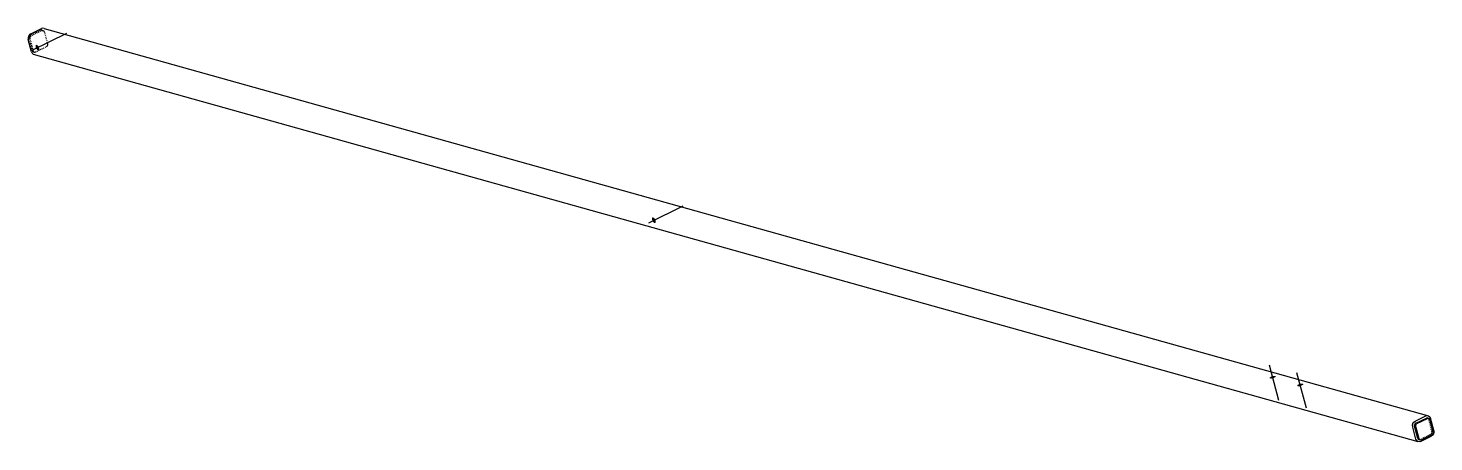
# Model space of a CAD drawing. Header units: millimetres. Extents: x 5 to 28334, y 5 to 939.
# Drawn here: x 25194 to 28334, y 14 to 939 of the extents above; entities that cross this region are included whole.
import ezdxf

# ---------------------------------------------------------------- set-up
doc = ezdxf.new("R2010")
doc.units = ezdxf.units.MM
doc.linetypes.add('DXK_LINE_DOT2', pattern=[3.9198, 1.9599, -1.9599])
doc.layers.add('STÅL', color=7, linetype='Continuous')

msp = doc.modelspace()

# ---------------------------------------------------------------- hatches: boundary and pattern name
at = {"layer": 'STÅL', "linetype": 'Continuous'}
for points in [[(25218, 896.5), (25218.6, 895.2), (25219, 893.8), (25219.2, 892.5), (25219.3, 891.3), (25219.2, 890.3), (25218.9, 889.5), (25218.4, 888.9), (25217.8, 888.6), (25217.1, 888.6), (25216.2, 888.9), (25215.4, 889.4), (25214.5, 890.2), (25213.6, 891.2), (25212.8, 892.3), (25212.1, 893.6), (25211.5, 894.9), (25211.1, 896.3), (25210.8, 897.6), (25210.8, 898.7), (25210.9, 899.8), (25211.2, 900.6), (25211.7, 901.1), (25212.3, 901.4), (25213, 901.5), (25213.8, 901.2), (25214.7, 900.7), (25215.6, 899.9), (25216.5, 898.9), (25217.3, 897.8)], [(26594.7, 511), (26595.2, 509.7), (26595.7, 508.3), (26595.9, 507.1), (26596, 505.9), (26595.9, 504.9), (26595.6, 504), (26595.1, 503.5), (26594.5, 503.2), (26593.7, 503.1), (26592.9, 503.4), (26592, 503.9), (26591.1, 504.7), (26590.3, 505.7), (26589.5, 506.8), (26588.8, 508.1), (26588.2, 509.5), (26587.8, 510.8), (26587.5, 512.1), (26587.5, 513.3), (26587.6, 514.3), (26587.9, 515.1), (26588.3, 515.7), (26589, 516), (26589.7, 516), (26590.5, 515.7), (26591.4, 515.2), (26592.3, 514.4), (26593.2, 513.5), (26594, 512.3)], [(27974.3, 156.6), (27972.9, 156.2), (27971.5, 156), (27970.3, 155.9), (27969.1, 156), (27968.2, 156.1), (27967.5, 156.4), (27967.1, 156.8), (27966.9, 157.3), (27967.1, 157.9), (27967.6, 158.5), (27968.3, 159.1), (27969.3, 159.7), (27970.4, 160.3), (27971.7, 160.8), (27973.1, 161.2), (27974.5, 161.5), (27975.9, 161.7), (27977.2, 161.8), (27978.3, 161.8), (27979.3, 161.6), (27980, 161.3), (27980.4, 160.9), (27980.5, 160.4), (27980.4, 159.9), (27979.9, 159.3), (27979.2, 158.7), (27978.2, 158.1), (27977, 157.5), (27975.7, 157)], [(28035.9, 139.3), (28034.5, 139), (28033.1, 138.8), (28031.8, 138.7), (28030.7, 138.7), (28029.7, 138.9), (28029, 139.2), (28028.6, 139.6), (28028.5, 140.1), (28028.7, 140.6), (28029.1, 141.2), (28029.8, 141.8), (28030.8, 142.4), (28032, 143), (28033.3, 143.5), (28034.7, 144), (28036.1, 144.3), (28037.5, 144.5), (28038.8, 144.6), (28039.9, 144.5), (28040.8, 144.4), (28041.5, 144.1), (28041.9, 143.7), (28042.1, 143.2), (28041.9, 142.6), (28041.5, 142.1), (28040.7, 141.4), (28039.8, 140.8), (28038.6, 140.3), (28037.3, 139.8)]]:
    msp.add_hatch(color=96, dxfattribs=at).paths.add_polyline_path(points)

# ---------------------------------------------------------------- linework, layer by layer
at = {"layer": 'STÅL', "color": 2, "linetype": 'Continuous'}
for p, q in [((25195.2, 920.9), (25194.3, 917.1)), ((25194.3, 917.1), (25194.6, 913.4)), ((25201.9, 886.1), (25194.6, 913.4)), ((25197.3, 924.1), (25195.2, 920.9)), ((25200.1, 926.3), (25197.3, 924.1)), ((25200.1, 926.3), (25223.9, 938)), ((25227.1, 938.8), (25223.9, 938)), ((25230.2, 938.1), (25227.1, 938.8)), ((25230.2, 938.1), (28322.1, 72.4)), ((25201.9, 886.1), (25203.4, 883)), ((25203.4, 883), (25205.9, 880.8)), ((25205.9, 880.8), (28297.9, 15.1)), ((28292, 60.6), (28315.8, 72.3)), ((28293.2, 56), (28317, 67.7)), ((28293.2, 56), (28317, 67.7)), ((28296, 55.3), (28319.8, 66.9)), ((28315.8, 72.3), (28319, 73.1)), ((28317, 67.7), (28318.3, 68.1)), ((28318.3, 68.1), (28318.8, 68.1)), ((28318.6, 68.1), (28318.5, 68.1)), ((28318.6, 68.1), (28318.9, 68.1)), ((28318.9, 68.1), (28319.6, 68)), ((28319, 73.1), (28322.1, 72.4)), ((28319.6, 68), (28322.4, 67.2)), ((28319.8, 66.9), (28321.1, 67.3)), ((28321.1, 67.3), (28322.4, 67.2)), ((28322.1, 72.4), (28324.6, 70.3)), ((28322.4, 67.2), (28323.5, 66.6)), ((28323.5, 66.6), (28324.4, 65.7)), ((28324.4, 65.7), (28325, 64.3)), ((28324.6, 70.3), (28326.1, 67.1)), ((28332.3, 37.1), (28325, 64.3)), ((28333.4, 39.8), (28326.1, 67.1)), ((28286.2, 51.4), (28287.1, 55.2)), ((28286.5, 47.6), (28286.2, 51.4)), ((28293.8, 20.4), (28286.5, 47.6)), ((28287.1, 55.2), (28289.2, 58.4)), ((28289.2, 58.4), (28292, 60.6)), ((28290.5, 52.6), (28290.3, 51.1)), ((28290.3, 51.4), (28290.4, 51.8)), ((28290.3, 51.3), (28290.3, 51.4)), ((28290.3, 51.1), (28290.5, 49.6)), ((28291.1, 54), (28290.5, 52.6)), ((28297.8, 22.3), (28290.5, 49.6)), ((28297.8, 22.3), (28290.5, 49.6)), ((28290.7, 53), (28290.8, 53.3)), ((28290.8, 53.3), (28291, 53.6)), ((28292.1, 55.2), (28291.1, 54)), ((28291.8, 55), (28291.6, 54.6)), ((28291.8, 55), (28291.9, 55)), ((28293.2, 56), (28292.1, 55.2)), ((28293.1, 50.3), (28293.3, 51.8)), ((28293.3, 48.8), (28293.1, 50.3)), ((28293.3, 51.8), (28293.9, 53.2)), ((28300.6, 21.5), (28293.3, 48.8)), ((28293.9, 53.2), (28294.9, 54.4)), ((28294.9, 54.4), (28296, 55.3)), ((28330.7, 31.5), (28329.5, 30.6)), ((28331.6, 32.6), (28330.7, 31.5)), ((28332.8, 32.3), (28330.8, 29.1)), ((28332.2, 34.1), (28331.6, 32.6)), ((28332.5, 35.6), (28332.2, 34.1)), ((28332.3, 37.1), (28332.5, 35.6)), ((28333.8, 36.1), (28332.8, 32.3)), ((28333.4, 39.8), (28333.8, 36.1)), ((28295.4, 17.2), (28293.8, 20.4)), ((28297.9, 15.1), (28295.4, 17.2)), ((28297.8, 22.3), (28298.4, 21)), ((28301, 14.4), (28297.9, 15.1)), ((28298.4, 21), (28299.3, 20)), ((28298.6, 20.7), (28298.5, 20.9)), ((28298.6, 20.7), (28298.8, 20.5)), ((28299.3, 20), (28300.1, 19.6)), ((28299.6, 19.9), (28299.8, 19.7)), ((28299.8, 19.7), (28300.1, 19.6)), ((28300.1, 19.6), (28300.4, 19.5)), ((28300.4, 19.5), (28303.2, 18.7)), ((28301.2, 20.2), (28300.6, 21.5)), ((28304.2, 15.2), (28301, 14.4)), ((28302.1, 19.2), (28301.2, 20.2)), ((28303.2, 18.7), (28302.1, 19.2)), ((28304.5, 18.6), (28303.2, 18.7)), ((28304.2, 15.2), (28328, 26.9)), ((28305.8, 19), (28304.5, 18.6)), ((28305.8, 19), (28329.5, 30.6)), ((28330.8, 29.1), (28328, 26.9))]:
    msp.add_line(p, q, dxfattribs=at)
at = {"layer": 'STÅL', "color": 7, "linetype": 'DXK_LINE_DOT2'}
for p, q in [((25195.8, 919.1), (25195.6, 917.6)), ((25195.6, 917.6), (25195.8, 916.1)), ((25196.4, 920.6), (25195.8, 919.1)), ((25203.1, 888.9), (25195.8, 916.1)), ((25197.4, 921.7), (25196.4, 920.6)), ((25198.5, 922.6), (25197.4, 921.7)), ((25198.4, 917.2), (25198.6, 918.3)), ((25198.4, 916.8), (25198.4, 917.2)), ((25198.6, 915.3), (25198.4, 916.8)), ((25198.5, 922.6), (25222.3, 934.3)), ((25198.6, 918.3), (25198.9, 919.1)), ((25205.9, 888.1), (25198.6, 915.3)), ((25198.9, 919.1), (25199.2, 919.8)), ((25199.2, 919.8), (25200.1, 921)), ((25200.1, 921), (25201.3, 921.8)), ((25225.1, 933.5), (25201.3, 921.8)), ((25223.6, 934.6), (25222.3, 934.3)), ((25224.8, 934.5), (25223.6, 934.6)), ((25224.8, 934.5), (25227.6, 933.7)), ((25225.1, 933.5), (25226.4, 933.8)), ((25226.4, 933.8), (25226.9, 933.8)), ((25226.9, 933.8), (25227.6, 933.7)), ((25227.6, 933.7), (25228.3, 933.4)), ((25228.3, 933.4), (25228.8, 933.2)), ((25228.8, 933.2), (25229.7, 932.2)), ((25229.7, 932.2), (25230.3, 930.9)), ((25230.3, 930.9), (25237.6, 903.6)), ((25203.1, 888.9), (25203.6, 887.6)), ((25203.6, 887.6), (25204.5, 886.6)), ((25204.5, 886.6), (25205.7, 886)), ((25205.7, 886), (25208.5, 885.2)), ((25206.4, 886.8), (25205.9, 888.1)), ((25206.7, 886.5), (25206.4, 886.8)), ((25207.3, 885.8), (25206.7, 886.5)), ((25207.3, 885.8), (25208.2, 885.3)), ((25208.2, 885.3), (25208.5, 885.2)), ((25208.5, 885.2), (25209.1, 885.2)), ((25209.1, 885.2), (25209.8, 885.1)), ((25209.8, 885.1), (25211, 885.5)), ((25211, 885.5), (25234.8, 897.2)), ((25236, 898), (25234.8, 897.2)), ((25236.9, 899.2), (25236, 898)), ((25237.5, 900.6), (25236.9, 899.2)), ((25237.7, 902.1), (25237.5, 900.6)), ((25237.6, 903.6), (25237.7, 902.1)), ((28318.5, 68.1), (28317, 67.7)), ((28318.8, 68.1), (28318.9, 68.1)), ((28318.9, 68.1), (28320.2, 67.8)), ((28320.2, 67.8), (28320.5, 67.5)), ((28320.5, 67.5), (28321.4, 66.7)), ((28322.2, 65.1), (28321.4, 66.7)), ((28329.5, 37.9), (28322.2, 65.1)), ((28290.5, 49.6), (28290.3, 51.3)), ((28290.4, 51.8), (28290.6, 52.6)), ((28290.6, 52.6), (28290.7, 53)), ((28291.6, 54.6), (28291, 53.6)), ((28291.9, 55), (28293.2, 56)), ((28303, 19.7), (28326.7, 31.4)), ((28326.7, 31.4), (28328.2, 32.5)), ((28328.2, 32.5), (28329.2, 34.1)), ((28329.2, 34.1), (28329.6, 36)), ((28329.6, 36), (28329.5, 37.9)), ((28298.4, 21), (28297.8, 22.3)), ((28298.5, 20.9), (28298.4, 21)), ((28298.8, 20.5), (28299.5, 20)), ((28299.5, 20), (28299.6, 19.9)), ((28300.1, 19.6), (28300.1, 19.6)), ((28300.1, 19.6), (28301.4, 19.3)), ((28301.4, 19.3), (28301.9, 19.5)), ((28301.9, 19.5), (28303, 19.7))]:
    msp.add_line(p, q, dxfattribs=at)
at = {"layer": 'STÅL', "color": 96, "linetype": 'Continuous'}
for p, q in [((25203.6, 889.4), (25280.8, 927.4)), ((26580.2, 503.9), (26657.5, 541.9)), ((27987.7, 106.7), (27966.4, 186.1)), ((28049.3, 89.4), (28028, 168.9))]:
    msp.add_line(p, q, dxfattribs=at)

doc.saveas('drawing.dxf')
